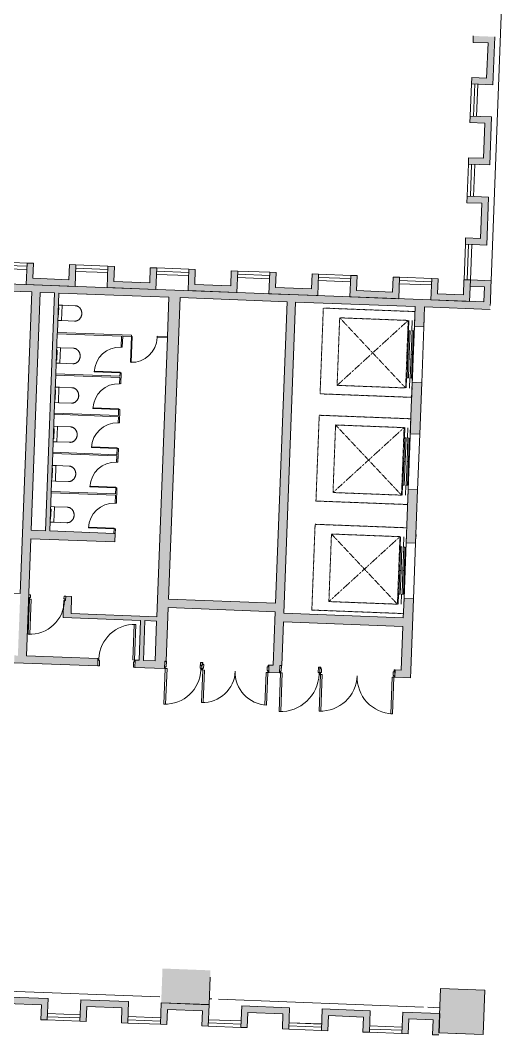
# Model space of a CAD drawing. Header units: millimetres. Extents: x 16798 to 83705, y -4660 to 56847.
# Drawn here: x 43641 to 54946, y 17969 to 41609 of the extents above; entities that cross this region are included whole.
import ezdxf

# ---------------------------------------------------------------- set-up
doc = ezdxf.new("R2010")
doc.units = ezdxf.units.MM
doc.header["$MEASUREMENT"] = 0
doc.linetypes.add('Aligning Line', pattern=[11.999999, 6, -6])
for name, color, linetype, lineweight in [('A-DOOR', 33, 'Continuous', 13), ('A-DOOR-FRAM', 33, 'Continuous', 30), ('A-FLOR', 202, 'Continuous', 13), ('A-GLAZ-CURT', 52, 'Continuous', 13), ('A-WALL', 113, 'Continuous', 13), ('A-WALL-PATT', 111, 'Continuous', 13), ('I-WALL', 2, 'Continuous', 13), ('P-SANR-FIXT', 6, 'Continuous', 13), ('Q-SPCQ', 91, 'Continuous', 13), ('S-COLS', 52, 'Continuous', 13)]:
    doc.layers.add(name, color=color, linetype=linetype, lineweight=lineweight)

# ---------------------------------------------------------------- blocks, each defined once
blk = doc.blocks.new('Hilton_Window_Facade Panel - Hilton_Window_Facade Panel-1975146-GA PLAN - LEVEL 11')
at = {"layer": 'A-GLAZ-CURT', "color": 0, "lineweight": -2}
for p, q in [((-375, 150), (375, 150)), ((-375, 75), (375, 75)), ((-375, 0), (375, 0))]:
    blk.add_line(p, q, dxfattribs=at)
blk = doc.blocks.new('Hilton_Facade Panel - Hilton_Facade Panel-1975148-GA PLAN - LEVEL 11')
at = {"layer": 'A-GLAZ-CURT', "lineweight": -2}
blk.add_hatch(color=0, dxfattribs=at).paths.add_polyline_path([(-396, -350), (-570, -350), (-570, 150), (-420, 150), (-420, -200), (420, -200), (420, 150), (570, 150), (570, -350)])
at = {"layer": 'A-GLAZ-CURT', "color": 0, "lineweight": -2}
for p, q in [((-420, 150), (-570, 150)), ((-570, 150), (-570, -350)), ((-420, -200), (-420, 150)), ((570, 150), (420, 150)), ((420, 150), (420, -200)), ((570, -350), (570, 150)), ((420, -200), (-420, -200)), ((-570, -350), (570, -350))]:
    blk.add_line(p, q, dxfattribs=at)
blk = doc.blocks.new('Hilton_Window_Facade Panel - Hilton_Window_Facade Panel-1975160-GA PLAN - LEVEL 11')
at = {"layer": 'A-GLAZ-CURT', "color": 0, "lineweight": -2}
for p, q in [((-413, 150), (413, 150)), ((-413, 75), (413, 75)), ((-413, 0), (413, 0))]:
    blk.add_line(p, q, dxfattribs=at)
blk = doc.blocks.new('Hilton_Facade Panel - Hilton_Facade Panel-1975161-GA PLAN - LEVEL 11')
at = {"layer": 'A-GLAZ-CURT', "lineweight": -2}
blk.add_hatch(color=0, dxfattribs=at).paths.add_polyline_path([(-560, -350), (-560, -323), (-560, 150), (-410, 150), (-410, -200), (410, -200), (410, 150), (560, 150), (560, -350)])
at = {"layer": 'A-GLAZ-CURT', "color": 0, "lineweight": -2}
for p, q in [((-410, 150), (-560, 150)), ((-560, 150), (-560, -350)), ((-410, -200), (-410, 150)), ((560, 150), (410, 150)), ((410, 150), (410, -200)), ((410, -200), (-410, -200)), ((-560, -350), (560, -350))]:
    blk.add_line(p, q, dxfattribs=at)
blk = doc.blocks.new('Hilton_Window_Facade Panel - Hilton_Window_Facade Panel-1975164-GA PLAN - LEVEL 11')
at = {"layer": 'A-GLAZ-CURT', "color": 0, "lineweight": -2}
for p, q in [((-376, 150), (376, 150)), ((-376, 75), (376, 75)), ((-376, 0), (376, 0))]:
    blk.add_line(p, q, dxfattribs=at)
blk = doc.blocks.new('Hilton_Facade Panel - Hilton_Facade Panel-V4-GA PLAN - LEVEL 11')
at = {"layer": 'A-GLAZ-CURT', "lineweight": -2}
blk.add_hatch(color=0, dxfattribs=at).paths.add_polyline_path([(-560, -350), (-560, 75), (-560, 150), (-410, 150), (-410, -200), (410, -200), (410, 150), (560, 150), (560, -350)])
at = {"layer": 'A-GLAZ-CURT', "color": 0, "lineweight": -2}
for p, q in [((-410, 150), (-560, 150)), ((-560, 150), (-560, -350)), ((-410, -200), (-410, 150)), ((560, 150), (410, 150)), ((410, 150), (410, -200)), ((560, -350), (560, 150)), ((410, -200), (-410, -200)), ((-560, -350), (560, -350))]:
    blk.add_line(p, q, dxfattribs=at)
blk = doc.blocks.new('Hilton_Facade Panel - Hilton_Facade Panel-1975178-GA PLAN - LEVEL 11')
at = {"layer": 'A-GLAZ-CURT', "lineweight": -2}
blk.add_hatch(color=0, dxfattribs=at).paths.add_polyline_path([(-560, -150), (-560, 200), (-560, 350), (560, 350), (560, -150), (410, -150), (410, 200), (-410, 200), (-410, -150)])
at = {"layer": 'A-GLAZ-CURT', "color": 0, "lineweight": -2}
for p, q in [((560, 350), (-560, 350)), ((-560, 350), (-560, -150)), ((560, -150), (560, 350)), ((-410, -150), (-410, 200)), ((-410, 200), (410, 200)), ((410, 200), (410, -150)), ((-560, -150), (-410, -150)), ((410, -150), (560, -150))]:
    blk.add_line(p, q, dxfattribs=at)
blk = doc.blocks.new('Hilton_Window_Facade Panel - Hilton_Window_Facade Panel-1975175-GA PLAN - LEVEL 11')
at = {"layer": 'A-GLAZ-CURT', "color": 0, "lineweight": -2}
for p, q in [((-380, 0), (380, 0)), ((-380, -75), (380, -75)), ((-380, -150), (380, -150))]:
    blk.add_line(p, q, dxfattribs=at)
blk = doc.blocks.new('Hilton_Facade Panel - Hilton_Facade Panel-1975180-GA PLAN - LEVEL 11')
at = {"layer": 'A-GLAZ-CURT', "lineweight": -2}
blk.add_hatch(color=0, dxfattribs=at).paths.add_polyline_path([(426, -150), (421, -150), (283, -150), (283, 200), (-283, 200), (-283, -150), (-433, -150), (-433, 350), (426, 350), (426, -105), (433, -105), (433, -150)])
at = {"layer": 'A-GLAZ-CURT', "color": 0, "lineweight": -2}
for p, q in [((433, 350), (-433, 350)), ((-433, 350), (-433, -150)), ((433, -110), (433, 350)), ((-283, -150), (-283, 200)), ((-283, 200), (283, 200)), ((283, 200), (283, -150)), ((-433, -150), (-283, -150)), ((283, -150), (433, -150))]:
    blk.add_line(p, q, dxfattribs=at)
blk = doc.blocks.new('Swing_Single_DOR - 2040 x 830mm_WOOD PANEL-1972239-GA PLAN - LEVEL 11')
at = {"layer": 'A-DOOR', "color": 0, "lineweight": -2}
for p, q in [((-375, -85), (-415, -85)), ((-415, -85), (-415, -915)), ((-375, -915), (-375, -85)), ((-415, -915), (-375, -915))]:
    blk.add_line(p, q, dxfattribs=at)
blk.add_arc((-415, -85), 830, 270, 0, dxfattribs=at)
at = {"layer": 'A-DOOR-FRAM', "color": 0, "lineweight": -2}
for p, q in [((-436, 85), (-397, 85)), ((-397, 85), (-397, -43)), ((397, 85), (436, 85)), ((397, -43), (397, 85)), ((-417, -85), (-436, -85)), ((-417, -43), (-417, -85)), ((-397, -43), (-417, -43)), ((417, -43), (397, -43)), ((417, -85), (417, -43)), ((436, -85), (417, -85))]:
    blk.add_line(p, q, dxfattribs=at)
blk = doc.blocks.new('Swing_Single_DOR - 2040 x 900mm_WOOD PANEL-1972472-GA PLAN - LEVEL 11')
at = {"layer": 'A-DOOR', "color": 0, "lineweight": -2}
for p, q in [((-410, -85), (-450, -85)), ((-450, -85), (-450, -985)), ((-410, -985), (-410, -85)), ((-450, -985), (-410, -985))]:
    blk.add_line(p, q, dxfattribs=at)
blk.add_arc((-450, -85), 900, 270, 0, dxfattribs=at)
at = {"layer": 'A-DOOR-FRAM', "color": 0, "lineweight": -2}
for p, q in [((-432, 85), (-432, -43)), ((432, 85), (465, 85)), ((432, -43), (432, 85)), ((-452, -85), (-471, -85)), ((-452, -43), (-452, -85)), ((-432, -43), (-452, -43)), ((452, -43), (432, -43)), ((452, -85), (452, -43)), ((465, -85), (452, -85))]:
    blk.add_line(p, q, dxfattribs=at)
blk = doc.blocks.new('Hilton_Facade Panel - Hilton_Facade Panel-1975185-GA PLAN - LEVEL 11')
at = {"layer": 'A-GLAZ-CURT', "lineweight": -2}
blk.add_hatch(color=0, dxfattribs=at).paths.add_polyline_path([(376, -350), (-451, -350), (-451, 150), (-301, 150), (-301, -200), (301, -200), (301, 150), (451, 150), (451, -350)])
at = {"layer": 'A-GLAZ-CURT', "color": 0, "lineweight": -2}
for p, q in [((-301, 150), (-451, 150)), ((-451, 150), (-451, -350)), ((-301, -200), (-301, 150)), ((451, 150), (301, 150)), ((301, 150), (301, -200)), ((451, -350), (451, 150)), ((301, -200), (-301, -200)), ((-451, -350), (451, -350))]:
    blk.add_line(p, q, dxfattribs=at)
blk = doc.blocks.new('Swing_WC Partition_DOR - 600 Wide-1806488-GA PLAN - LEVEL 11')
at = {"layer": 'A-DOOR', "color": 0, "lineweight": -2}
for p, q in [((-300, 15), (-300, 615)), ((-300, 615), (-284, 615)), ((-284, 15), (-284, 615)), ((-300, 15), (-284, 15))]:
    blk.add_line(p, q, dxfattribs=at)
blk.add_arc((-300, 15), 600, 0, 90, dxfattribs=at)
blk = doc.blocks.new('Swing_Double_DOR - 2040 x 855mm_WOOD PANEL-1972520-GA PLAN - LEVEL 11')
at = {"layer": 'A-DOOR', "color": 0, "lineweight": -2}
for p, q in [((-1087.5, 85), (-1068.5, 85)), ((-1087.5, -85), (-1087.5, 85)), ((-1068.5, 85), (-1068.5, 43)), ((-1068.5, 43), (-1048.5, 43)), ((-1048.5, 43), (-1048.5, -43)), ((625.5, 43), (645.5, 43)), ((625.5, -43), (625.5, 43)), ((645.5, 85), (664.5, 85)), ((645.5, 43), (645.5, 85)), ((664.5, 85), (664.5, -85)), ((-1068.5, -85), (-1087.5, -85)), ((-1068.5, -43), (-1068.5, -85)), ((-1048.5, -43), (-1068.5, -43)), ((-1066.5, -85), (-1066.5, -940)), ((-1066.5, -85), (-1026.5, -85)), ((-1026.5, -85), (-1026.5, -940)), ((603.5, -85), (603.5, -940)), ((643.5, -85), (603.5, -85)), ((645.5, -43), (625.5, -43)), ((643.5, -85), (643.5, -940)), ((645.5, -85), (645.5, -43)), ((664.5, -85), (645.5, -85)), ((-1066.5, -940), (-1026.5, -940)), ((643.5, -940), (603.5, -940))]:
    blk.add_line(p, q, dxfattribs=at)
for centre, start, end in [((-1066.5, -85), 270, 360), ((643.5, -85), 180, 270)]:
    blk.add_arc(centre, 855, start, end, dxfattribs=at)
blk = doc.blocks.new('Swing_Single_DOR - 2040 x 830mm_WOOD PANEL-V7-GA PLAN - LEVEL 11')
at = {"layer": 'A-DOOR', "lineweight": -2}
h = blk.add_hatch(dxfattribs=at)
h.set_pattern_fill('FP_2', color=0, style=0, pattern_type=2)
h.set_pattern_definition([(108.435, (34730.38, -25917.84), (-381.00075, 761.99916), [144.579, -1060.248]), (139.399, (34684.66, -25780.68), (-2286.00951, 1904.98833), [70.253, -3442.394]), (136.848, (35012.322, -25734.962), (-5715.036136, 5333.9611315), [167.12, -8188.863]), (109.983, (34890.402, -25620.662), (-1142.99442, 3048.002439), [89.19, -4370.301]), (90, (34859.92, -25917.84), (-381, 381), [76.2, -304.8]), (118.443, (34859.922, -25841.642), (2667.0058317, -4952.996557), [207.986, -10191.291]), (84.289, (34760.862, -25658.762), (-381.024388, -3428.996846), [76.58, -3752.423]), (129.806, (34768.48, -25582.56), (1524.01458, -1904.988895), [59.514, -2916.191])])
h.paths.add_polyline_path([(423.5625, -85), (436, -85), (436, 85), (397, 85), (397, -43), (417, -43), (417, -85)])
h.paths.add_polyline_path([(-417, -85), (-417, -43), (-397, -43), (-397, 85), (-436, 85), (-436, -85), (-423.5625, -85)])
at = {"layer": 'A-DOOR', "color": 0, "lineweight": -2}
for p, q in [((-375, -85), (-415, -85)), ((-415, -85), (-415, -915)), ((-375, -915), (-375, -85)), ((-415, -915), (-375, -915))]:
    blk.add_line(p, q, dxfattribs=at)
blk.add_arc((-415, -85), 830, 270, 0, dxfattribs=at)
at = {"layer": 'A-DOOR-FRAM', "color": 0, "lineweight": -2}
for p, q in [((-401, 85), (-397, 85)), ((-397, 85), (-397, -43)), ((397, 85), (436, 85)), ((397, -43), (397, 85)), ((-417, -85), (-436, -85)), ((-417, -43), (-417, -85)), ((-397, -43), (-417, -43)), ((417, -43), (397, -43)), ((417, -85), (417, -43)), ((436, -85), (417, -85))]:
    blk.add_line(p, q, dxfattribs=at)
blk = doc.blocks.new('Swing_Double_DOR - 2040 x 760mm_WOOD PANEL-1972421-GA PLAN - LEVEL 11')
at = {"layer": 'A-DOOR', "lineweight": -2}
h = blk.add_hatch(dxfattribs=at)
h.set_pattern_fill('FP_3', color=0, style=0, pattern_type=2)
h.set_pattern_definition([(108.435, (33300.95, -25917.84), (-381.00075, 761.99916), [144.579, -1060.248]), (139.399, (33255.23, -25780.68), (-2286.00951, 1904.98833), [70.253, -3442.394]), (136.848, (33582.892, -25734.962), (-5715.036136, 5333.9611315), [167.12, -8188.863]), (109.983, (33460.972, -25620.662), (-1142.99442, 3048.002439), [89.19, -4370.301]), (90, (33430.5, -25917.84), (-381, 381), [76.2, -304.8]), (118.443, (33430.492, -25841.642), (2667.0058317, -4952.996557), [207.986, -10191.291]), (84.289, (33331.432, -25658.762), (-381.024388, -3428.996846), [76.58, -3752.423]), (129.806, (33339.05, -25582.56), (1524.01458, -1904.988895), [59.514, -2916.191])])
h.paths.add_polyline_path([(-992.5, -85), (-973.5, -85), (-973.5, -43), (-953.5, -43), (-953.5, 43), (-973.5, 43), (-973.5, 85), (-992.5, 85)])
h.paths.add_polyline_path([(569.5, -85), (569.5, 85), (550.5, 85), (550.5, 43), (530.5, 43), (530.5, -43), (550.5, -43), (550.5, -85)])
at = {"layer": 'A-DOOR', "color": 0, "lineweight": -2}
for p, q in [((-992.5, 85), (-973.5, 85)), ((-992.5, -85), (-992.5, 85)), ((-973.5, 85), (-973.5, 43)), ((-973.5, 43), (-953.5, 43)), ((-953.5, 43), (-953.5, -43)), ((530.5, 43), (550.5, 43)), ((530.5, -43), (530.5, 43)), ((550.5, 85), (569.5, 85)), ((550.5, 43), (550.5, 85)), ((569.5, 85), (569.5, -85)), ((-973.5, -85), (-992.5, -85)), ((-973.5, -43), (-973.5, -85)), ((-953.5, -43), (-973.5, -43)), ((-971.5, -85), (-971.5, -845)), ((-971.5, -85), (-931.5, -85)), ((-931.5, -85), (-931.5, -845)), ((508.5, -85), (508.5, -845)), ((548.5, -85), (508.5, -85)), ((550.5, -43), (530.5, -43)), ((548.5, -85), (548.5, -845)), ((550.5, -85), (550.5, -43)), ((569.5, -85), (550.5, -85)), ((-971.5, -845), (-931.5, -845)), ((548.5, -845), (508.5, -845))]:
    blk.add_line(p, q, dxfattribs=at)
for centre, start, end in [((-971.5, -85), 270, 360), ((548.5, -85), 180, 270)]:
    blk.add_arc(centre, 760, start, end, dxfattribs=at)
blk = doc.blocks.new('Swing_Single_DOR - 2040 x 820mm_WOOD PANEL-1896825-GA PLAN - LEVEL 11')
at = {"layer": 'A-DOOR', "color": 0, "lineweight": -2}
for p, q in [((-370, -50), (-410, -50)), ((-410, -50), (-410, -870)), ((-370, -870), (-370, -50)), ((-410, -870), (-370, -870))]:
    blk.add_line(p, q, dxfattribs=at)
blk.add_arc((-410, -50), 820, 270, 0, dxfattribs=at)
at = {"layer": 'A-DOOR-FRAM', "color": 0, "lineweight": -2}
for p, q in [((-431, 50), (-392, 50)), ((-392, 50), (-392, -8)), ((392, 50), (431, 50)), ((392, -8), (392, 50)), ((-412, -50), (-431, -50)), ((-412, -8), (-412, -50)), ((-392, -8), (-412, -8)), ((412, -8), (392, -8)), ((412, -50), (412, -8))]:
    blk.add_line(p, q, dxfattribs=at)
blk = doc.blocks.new('WC_Studio Bagno_Q Wall Faced_PLU - Q Wall Faced Pan-1957177-GA PLAN - LEVEL 11')
at = {"layer": 'P-SANR-FIXT', "color": 0, "lineweight": -2}
for p, q in [((-180, 140), (-180, 43)), ((-180, 43), (-180, -251)), ((170, 53), (-170, 53)), ((-111, 130), (-111, 140)), ((119, 130), (-111, 130)), ((119, 140), (119, 130)), ((180, 43), (180, 140)), ((180, -251), (180, 43))]:
    blk.add_line(p, q, dxfattribs=at)
at = {"layer": 'P-SANR-FIXT', "color": 0, "lineweight": -2, "flags": 128}
for points in [[(-170, 53), (-171, 53), (-171, 53), (-172, 53), (-172, 53), (-172, 53), (-173, 53), (-173, 53), (-174, 53), (-174, 53), (-174, 53), (-175, 53), (-175, 52), (-175, 52), (-176, 52), (-176, 52), (-176, 51), (-177, 51), (-177, 51), (-177, 51), (-178, 50), (-178, 50), (-178, 50), (-178, 50), (-179, 49), (-179, 49), (-179, 49), (-179, 48), (-179, 48), (-180, 47), (-180, 47), (-180, 47), (-180, 46), (-180, 46), (-180, 46), (-180, 45), (-180, 45), (-180, 44), (-180, 44), (-180, 44), (-180, 43)], [(180, 43), (180, 44), (180, 44), (180, 45), (180, 45), (180, 45), (180, 46), (180, 46), (180, 47), (180, 47), (180, 47), (179, 48), (179, 48), (179, 48), (179, 49), (179, 49), (178, 49), (178, 50), (178, 50), (178, 50), (177, 51), (177, 51), (177, 51), (176, 51), (176, 52), (176, 52), (175, 52), (175, 52), (175, 52), (174, 53), (174, 53), (174, 53), (173, 53), (173, 53), (173, 53), (172, 53), (172, 53), (171, 53), (171, 53), (171, 53), (170, 53)], [(-180, -251), (-180, -257), (-180, -263), (-179, -268), (-178, -274), (-177, -280), (-176, -286), (-175, -292), (-173, -298), (-171, -303), (-169, -309), (-166, -314), (-163, -320), (-161, -325), (-158, -330), (-154, -335), (-151, -340), (-147, -345), (-143, -349), (-143, -350)], [(-143, -350), (-138, -355), (-132, -361), (-127, -366), (-121, -371), (-115, -376), (-109, -380), (-103, -384), (-96, -388), (-89, -392), (-83, -395), (-76, -399), (-69, -401), (-62, -404), (-54, -406), (-47, -408), (-40, -410), (-32, -412), (-24, -413), (-17, -414), (-9, -414), (-2, -414), (6, -414), (14, -414), (21, -413), (29, -412), (36, -411), (44, -409), (51, -407), (58, -405), (66, -403), (73, -400), (80, -397), (86, -394), (93, -390), (100, -386), (106, -382), (112, -378), (118, -373), (124, -368), (130, -363), (136, -358), (141, -352), (143, -350)], [(143, -350), (147, -345), (150, -341), (154, -336), (157, -331), (160, -326), (163, -320), (166, -315), (168, -309), (171, -304), (173, -298), (174, -293), (176, -287), (177, -281), (178, -275), (179, -269), (180, -263), (180, -257), (180, -251), (180, -251)]]:
    blk.add_lwpolyline(points, dxfattribs=at)
at = {"layer": 'P-SANR-FIXT', "color": 0, "lineweight": -2}
for centre, radius, start, end in [((-30, -251), 150, 180, 180.7195), ((-30, -251), 150, 192.6237, 195.0111), ((-30, -251), 150, 206.1729, 208.7317), ((-30, -251), 150, 220.6332, 221.3527), ((0, -224), 191, 221.3527, 223.3952), ((0, -224), 191, 234.0709, 235.2368), ((0, -224), 191, 249.1209, 251.6488), ((0, -224), 191, 263.005, 265.5711), ((0, -224), 191, 274.3652, 276.8891), ((0, -224), 191, 288.2675, 290.7732), ((0, -224), 191, 304.6573, 305.8232), ((0, -224), 191, 316.4989, 318.5414), ((30, -251), 150, 318.5414, 319.2532), ((30, -251), 150, 331.2026, 333.583), ((30, -251), 150, 344.7948, 347.3365), ((30, -251), 150, 359.2882, 360)]:
    blk.add_arc(centre, radius, start, end, dxfattribs=at)
blk = doc.blocks.new('WC_Studio Bagno_Q Wall Faced_PLU - Q Wall Faced Pan-V30-GA PLAN - LEVEL 11')
at = {"layer": 'P-SANR-FIXT', "color": 0, "lineweight": -2}
for p, q in [((-180, 140), (-180, 43)), ((-180, 43), (-180, -251)), ((170, 53), (-170, 53)), ((-111, 130), (-111, 140)), ((119, 130), (-111, 130)), ((119, 140), (119, 130)), ((180, 43), (180, 140)), ((180, -251), (180, 43))]:
    blk.add_line(p, q, dxfattribs=at)
at = {"layer": 'P-SANR-FIXT', "color": 0, "lineweight": -2, "flags": 128}
for points in [[(-170, 53), (-171, 53), (-171, 53), (-172, 53), (-172, 53), (-172, 53), (-173, 53), (-173, 53), (-174, 53), (-174, 53), (-174, 53), (-175, 53), (-175, 52), (-175, 52), (-176, 52), (-176, 52), (-176, 51), (-177, 51), (-177, 51), (-177, 51), (-178, 50), (-178, 50), (-178, 50), (-178, 50), (-179, 49), (-179, 49), (-179, 49), (-179, 48), (-179, 48), (-180, 47), (-180, 47), (-180, 47), (-180, 46), (-180, 46), (-180, 46), (-180, 45), (-180, 45), (-180, 44), (-180, 44), (-180, 44), (-180, 43)], [(180, 43), (180, 44), (180, 44), (180, 45), (180, 45), (180, 45), (180, 46), (180, 46), (180, 47), (180, 47), (180, 47), (179, 48), (179, 48), (179, 48), (179, 49), (179, 49), (178, 49), (178, 50), (178, 50), (178, 50), (177, 51), (177, 51), (177, 51), (176, 51), (176, 52), (176, 52), (175, 52), (175, 52), (175, 52), (174, 53), (174, 53), (174, 53), (173, 53), (173, 53), (173, 53), (172, 53), (172, 53), (171, 53), (171, 53), (171, 53), (170, 53)], [(-180, -251), (-180, -257), (-180, -263), (-179, -268), (-178, -274), (-177, -280), (-176, -286), (-175, -292), (-173, -298), (-171, -303), (-169, -309), (-166, -314), (-163, -320), (-161, -325), (-158, -330), (-154, -335), (-151, -340), (-147, -345), (-143, -349), (-143, -350)], [(-143, -350), (-138, -355), (-132, -361), (-127, -366), (-121, -371), (-115, -376), (-109, -380), (-103, -384), (-96, -388), (-89, -392), (-83, -395), (-76, -399), (-69, -401), (-62, -404), (-54, -406), (-47, -408), (-40, -410), (-32, -412), (-24, -413), (-17, -414), (-9, -414), (-2, -414), (6, -414), (14, -414), (21, -413), (29, -412), (36, -411), (44, -409), (51, -407), (58, -405), (66, -403), (73, -400), (80, -397), (86, -394), (93, -390), (100, -386), (106, -382), (112, -378), (118, -373), (124, -368), (130, -363), (136, -358), (141, -352), (143, -350)], [(143, -350), (147, -345), (150, -341), (154, -336), (157, -331), (160, -326), (163, -320), (166, -315), (168, -309), (171, -304), (173, -298), (174, -293), (176, -287), (177, -281), (178, -275), (179, -269), (180, -263), (180, -257), (180, -251), (180, -251)]]:
    blk.add_lwpolyline(points, dxfattribs=at)
at = {"layer": 'P-SANR-FIXT', "color": 0, "lineweight": -2}
for centre, radius, start, end in [((-30, -251), 150, 180, 180.7195), ((-30, -251), 150, 192.6237, 195.0111), ((-30, -251), 150, 206.1729, 208.7317), ((-30, -251), 150, 220.6332, 221.3527), ((0, -224), 191, 221.3527, 223.3952), ((0, -224), 191, 234.0709, 235.2368), ((0, -224), 191, 249.1209, 251.4266), ((0, -224), 191, 263.005, 265.5711), ((0, -224), 191, 274.3652, 276.8891), ((0, -224), 191, 288.2675, 290.7732), ((0, -224), 191, 304.6573, 305.8232), ((0, -224), 191, 316.4989, 318.5414), ((30, -251), 150, 318.5414, 319.2532), ((30, -251), 150, 331.2026, 333.583), ((30, -251), 150, 344.7948, 347.3365), ((30, -251), 150, 359.2882, 360)]:
    blk.add_arc(centre, radius, start, end, dxfattribs=at)
blk = doc.blocks.new('ToiletRoll-Holder_Caroma_Metro-Spare_FaceBase_SEQ - Type1-1958643-GA PLAN - LEVEL 11')
at = {"layer": 'Q-SPCQ', "color": 0, "lineweight": -2}
for start, end in [(255.7678, 270), (270, 284.2322)]:
    blk.add_arc((-37210, 34511), 30, start, end, dxfattribs=at)
blk = doc.blocks.new('Lift_Schindler 5500_SEQ - Schindler 5300 - 13 Passenger-V32-GA PLAN - LEVEL 11')
at = {"layer": 'Q-SPCQ', "color": 0, "lineweight": -2}
for p, q in [((-646, 113), (-546, 113)), ((-646, 110), (-646, 113)), ((-611, 114), (-581, 114)), ((-611, 114), (-611, 114)), ((-611, 114), (-611, 114)), ((-611, 114), (-611, 114)), ((-581, 114), (-582, 114)), ((-582, 114), (-581, 114)), ((-581, 114), (-582, 114)), ((-546, 113), (-546, 110)), ((-446, -110), (-446, 110)), ((-446, 110), (854, 110)), ((854, -110), (854, 110)), ((-346, -170), (-584, -170)), ((854, -110), (-446, -110)), ((-346, -130), (-346, -160)), ((204, -130), (-346, -130)), ((-346, -160), (204, -160)), ((-346, -205), (-346, -235)), ((204, -205), (-346, -205)), ((-346, -235), (204, -235)), ((204, -160), (204, -130)), ((754, -130), (204, -130)), ((204, -130), (204, -160)), ((204, -160), (754, -160)), ((204, -235), (204, -205)), ((754, -205), (204, -205)), ((204, -205), (204, -235)), ((204, -235), (754, -235)), ((754, -160), (754, -130)), ((754, -170), (991, -170)), ((754, -235), (754, -205)), ((-346, -245), (-584, -245)), ((754, -245), (991, -245))]:
    blk.add_line(p, q, dxfattribs=at)
at = {"layer": 'Q-SPCQ', "color": 0, "linetype": 'Aligning Line', "lineweight": -2}
for p, q in [((-796, -2250), (-796, -110)), ((-796, -110), (1204, -110)), ((1204, -110), (1204, -2250)), ((-584, -1860), (991, -260)), ((-584, -260), (991, -1860)), ((-584, -1860), (-584, -260)), ((-584, -260), (991, -260)), ((991, -260), (991, -1860)), ((991, -1860), (-584, -1860)), ((1204, -2250), (-796, -2250))]:
    blk.add_line(p, q, dxfattribs=at)
blk = doc.blocks.new('Lift_Schindler 5500_SEQ - Schindler 5300 - 13 Passenger-1964776-GA PLAN - LEVEL 11')
at = {"layer": 'Q-SPCQ', "color": 0, "lineweight": -2}
for p, q in [((-646, 113), (-546, 113)), ((-646, 110), (-646, 113)), ((-611, 114), (-581, 114)), ((-611, 114), (-611, 114)), ((-611, 114), (-611, 114)), ((-611, 114), (-611, 114)), ((-581, 114), (-582, 114)), ((-582, 114), (-581, 114)), ((-581, 114), (-582, 114)), ((-546, 113), (-546, 110)), ((-446, -110), (-446, 110)), ((-446, 110), (854, 110)), ((854, -110), (854, 110)), ((-346, -170), (-584, -170)), ((854, -110), (-446, -110)), ((-346, -130), (-346, -160)), ((204, -130), (-346, -130)), ((-346, -160), (204, -160)), ((-346, -205), (-346, -235)), ((204, -205), (-346, -205)), ((-346, -235), (204, -235)), ((204, -160), (204, -130)), ((754, -130), (204, -130)), ((204, -130), (204, -160)), ((204, -160), (754, -160)), ((204, -235), (204, -205)), ((754, -205), (204, -205)), ((204, -205), (204, -235)), ((204, -235), (754, -235)), ((754, -160), (754, -130)), ((754, -170), (991, -170)), ((754, -235), (754, -205)), ((-346, -245), (-584, -245)), ((754, -245), (991, -245))]:
    blk.add_line(p, q, dxfattribs=at)
at = {"layer": 'Q-SPCQ', "color": 0, "linetype": 'Aligning Line', "lineweight": -2}
for p, q in [((-796, -2250), (-796, -110)), ((-796, -110), (1204, -110)), ((1204, -110), (1204, -2250)), ((-584, -1860), (991, -260)), ((-584, -260), (991, -1860)), ((-584, -1860), (-584, -260)), ((-584, -260), (991, -260)), ((991, -260), (991, -1860)), ((991, -1860), (-584, -1860)), ((1204, -2250), (-796, -2250))]:
    blk.add_line(p, q, dxfattribs=at)
blk = doc.blocks.new('Swing_WC Partition_DOR - 600 Wide-1806633-GA PLAN - LEVEL 11')
at = {"layer": 'A-DOOR', "color": 0, "lineweight": -2}
for p, q in [((-300, -15), (-300, -615)), ((-300, -15), (-284, -15)), ((-284, -15), (-284, -615)), ((-300, -615), (-284, -615))]:
    blk.add_line(p, q, dxfattribs=at)
blk.add_arc((-300, -15), 600, 270, 360, dxfattribs=at)

msp = doc.modelspace()

# ---------------------------------------------------------------- hatches: boundary and pattern name
at = {"layer": 'A-WALL-PATT', "lineweight": 0}
for points in [[(54604, 34869), (54594, 34870), (54469, 34874), (33537, 35673), (33544, 35841), (54611, 35039)], [(54624, 35389), (54139, 35407), (54145, 35557), (54630, 35539)], [(43785, 26796), (43586, 26804), (43586, 26824), (43909, 35277), (44108, 35269)], [(44330, 29709), (44230, 29713), (44235, 29853), (44441, 35257), (44541, 35253)], [(54611, 35039), (54476, 35044), (54464, 35045), (54461, 35045), (54474, 35395), (54624, 35389)], [(47046, 26672), (47011, 26673), (46786, 26682), (47109, 35155), (47369, 35145)], [(49744, 26569), (49699, 26571), (49544, 26577), (49867, 35050), (50067, 35042)], [(45848, 29451), (44909, 29487), (44166, 29515), (43889, 29525), (43897, 29725), (45856, 29651)], [(44825, 27784), (44686, 27789), (44645, 27791), (44656, 28088), (44697, 28087), (44701, 28187), (44840, 28181)], [(49592, 27827), (47102, 27922), (47094, 27922), (47101, 28122), (49599, 28027)], [(46821, 27608), (44821, 27684), (44641, 27691), (44645, 27791), (46825, 27707)], [(52571, 27484), (51524, 27524), (51010, 27543), (49783, 27590), (49790, 27790), (52579, 27684)], [(46514, 26692), (46414, 26696), (46423, 26924), (46450, 27622), (46549, 27618)]]:
    msp.add_hatch(color=2, dxfattribs=at).paths.add_polyline_path(points)
h = msp.add_hatch(color=2, dxfattribs=at)
h.paths.add_polyline_path([(53058, 34463), (52912, 34468), (52838, 34471), (52856, 34936), (53075, 34928)])
h.paths.add_polyline_path([(52962, 31965), (52817, 31970), (52743, 31973), (52788, 33172), (53008, 33164)])
h.paths.add_polyline_path([(52866, 29424), (52646, 29432), (52659, 29791), (52693, 30674), (52913, 30666)])
h.paths.add_polyline_path([(52752, 26455), (52532, 26463), (52596, 28133), (52816, 28125)])
h = msp.add_hatch(color=2, dxfattribs=at)
h.paths.add_polyline_path([(37711, 26858), (37486, 26866), (37472, 26867), (37478, 27037), (37718, 27028)])
h.paths.add_polyline_path([(39593, 26786), (39552, 26788), (39558, 26958), (39599, 26956)])
h.paths.add_polyline_path([(40889, 26737), (40634, 26747), (40640, 26916), (40895, 26907)])
h.paths.add_polyline_path([(42538, 26674), (42489, 26676), (42496, 26846), (42544, 26844)])
h.paths.add_polyline_path([(45447, 26563), (43499, 26637), (43506, 26807), (45453, 26733)])
h.paths.add_polyline_path([(47004, 26504), (46780, 26512), (46318, 26530), (46325, 26700), (47011, 26673)])
h.paths.add_polyline_path([(49692, 26401), (49537, 26407), (49438, 26411), (49444, 26581), (49699, 26571)])
h.paths.add_polyline_path([(47877, 26470), (47876, 26470), (47877, 26512)])
h.paths.add_polyline_path([(52746, 26285), (52526, 26293), (52378, 26299), (52385, 26469), (52752, 26455)])
at = {"layer": 'S-COLS', "lineweight": 0}
for points in [[(48048, 18669), (47474, 18690), (46929, 18711), (46960, 19511), (48079, 19468)], [(54446, 17970), (54401, 17971), (54144, 17981), (53406, 18009), (53446, 19047), (54485, 19007)]]:
    msp.add_hatch(color=2, dxfattribs=at).paths.add_polyline_path(points)

# ---------------------------------------------------------------- linework, layer by layer
at = {"layer": 'A-FLOR', "color": 2, "lineweight": 0}
msp.add_line((53814, 17994), (53814, 17988), dxfattribs=at)
at = {"layer": 'A-WALL', "color": 2, "lineweight": 0}
for p, q in [((44506, 34334), (44505, 34304)), ((44505, 34304), (44506, 34334)), ((47073, 34206), (47074, 34236)), ((47074, 34236), (47073, 34206)), ((44469, 33370), (44468, 33340)), ((44468, 33340), (44469, 33370)), ((44435, 32456), (44433, 32426)), ((44433, 32426), (44435, 32456)), ((44400, 31543), (44399, 31513)), ((44399, 31513), (44400, 31543)), ((44365, 30630), (44364, 30600)), ((44364, 30600), (44365, 30630)), ((45856, 29651), (45826, 29652)), ((45826, 29652), (45856, 29651))]:
    msp.add_line(p, q, dxfattribs=at)
at = {"layer": 'I-WALL', "color": 2, "lineweight": 0}
for p, q in [((54946, 43839), (54630, 35539)), ((54290, 39370), (54319, 40120)), ((54219, 37502), (54248, 38251)), ((54145, 35557), (54176, 36383)), ((54461, 35045), (33544, 35842)), ((54145, 35557), (54139, 35407)), ((54630, 35539), (54145, 35557)), ((54624, 35389), (54630, 35539)), ((41263, 35378), (43909, 35277)), ((43909, 35277), (43641, 28250)), ((43897, 29725), (44108, 35269)), ((44108, 35269), (44441, 35257)), ((44441, 35257), (44230, 29713)), ((44506, 34334), (44541, 35253)), ((44541, 35253), (47109, 35155)), ((54139, 35407), (54474, 35395)), ((54474, 35395), (54461, 35045)), ((54611, 35039), (54624, 35389)), ((47109, 35155), (47074, 34236)), ((47101, 28122), (47369, 35145)), ((47369, 35145), (49867, 35050)), ((49867, 35050), (49599, 28027)), ((49790, 27790), (50067, 35042)), ((50067, 35042), (52856, 34936)), ((54607, 34959), (54611, 35039)), ((52856, 34936), (52838, 34471)), ((53058, 34463), (53075, 34928)), ((53075, 34928), (54604, 34869)), ((44469, 33370), (44505, 34304)), ((44505, 34304), (46001, 34247)), ((46237, 34268), (44506, 34334)), ((46001, 34247), (45992, 33993)), ((46022, 33992), (46031, 34245)), ((46031, 34245), (46236, 34238)), ((46236, 34238), (46237, 34268)), ((47073, 34206), (46825, 27707)), ((46837, 34245), (46836, 34215)), ((46836, 34215), (47073, 34206)), ((47074, 34236), (46837, 34245)), ((45992, 33993), (46022, 33992)), ((44435, 32456), (44468, 33340)), ((44468, 33340), (45964, 33282)), ((45966, 33312), (44469, 33370)), ((45969, 33393), (45966, 33312)), ((45999, 33392), (45969, 33393)), ((45989, 33140), (45999, 33392)), ((45964, 33282), (45959, 33141)), ((45959, 33141), (45989, 33140)), ((52788, 33172), (52743, 31973)), ((52962, 31965), (53008, 33164)), ((44400, 31543), (44433, 32426)), ((44433, 32426), (45930, 32369)), ((45931, 32399), (44435, 32456)), ((45936, 32541), (45931, 32399)), ((45966, 32540), (45936, 32541)), ((45954, 32227), (45966, 32540)), ((45930, 32369), (45924, 32228)), ((45924, 32228), (45954, 32227)), ((44365, 30630), (44399, 31513)), ((44399, 31513), (45895, 31456)), ((45896, 31486), (44400, 31543)), ((45895, 31456), (45889, 31315)), ((45901, 31628), (45896, 31486)), ((45931, 31627), (45901, 31628)), ((45919, 31313), (45931, 31627)), ((45889, 31315), (45919, 31313)), ((44330, 29709), (44364, 30600)), ((44364, 30600), (45860, 30543)), ((45861, 30573), (44365, 30630)), ((45860, 30543), (45853, 30355)), ((45867, 30715), (45861, 30573)), ((45897, 30714), (45867, 30715)), ((45883, 30354), (45897, 30714)), ((52693, 30674), (52646, 29432)), ((52866, 29424), (52913, 30666)), ((45853, 30355), (45883, 30354)), ((44230, 29713), (43897, 29725)), ((45826, 29652), (44330, 29709)), ((45830, 29755), (45826, 29652)), ((45860, 29754), (45830, 29755)), ((45848, 29451), (45856, 29651)), ((45856, 29651), (45860, 29754)), ((43785, 26796), (43889, 29525)), ((43889, 29525), (45848, 29451)), ((43641, 28250), (40995, 28351)), ((44701, 28187), (44697, 28087)), ((44840, 28181), (44701, 28187)), ((44825, 27784), (44840, 28181)), ((52596, 28133), (52579, 27684)), ((44656, 28088), (44645, 27791)), ((44697, 28087), (44656, 28088)), ((47046, 26672), (47094, 27922)), ((47094, 27922), (49592, 27827)), ((49599, 28027), (47101, 28122)), ((52752, 26455), (52816, 28125)), ((44645, 27791), (44641, 27691)), ((44641, 27691), (46450, 27622)), ((46825, 27707), (44825, 27784)), ((49592, 27827), (49544, 26577)), ((52579, 27684), (49790, 27790)), ((46450, 27622), (46414, 26696)), ((46514, 26692), (46549, 27618)), ((46549, 27618), (46821, 27608)), ((46821, 27608), (46786, 26682)), ((49744, 26569), (49783, 27590)), ((49783, 27590), (52571, 27484)), ((52571, 27484), (52532, 26463)), ((45453, 26733), (43785, 26796)), ((45447, 26563), (45453, 26733)), ((43499, 26637), (45447, 26563)), ((46325, 26700), (46318, 26530)), ((46318, 26530), (47004, 26504)), ((46414, 26696), (46325, 26700)), ((46786, 26682), (46514, 26692)), ((47004, 26504), (47011, 26673)), ((47011, 26673), (47046, 26672)), ((47882, 26640), (47876, 26470)), ((47877, 26470), (47883, 26640)), ((47883, 26640), (47882, 26640)), ((49444, 26581), (49438, 26411)), ((49544, 26577), (49444, 26581)), ((49692, 26401), (49699, 26571)), ((49699, 26571), (49744, 26569)), ((47876, 26470), (47877, 26470)), ((49438, 26411), (49692, 26401)), ((52385, 26469), (52378, 26299)), ((52378, 26299), (52746, 26285)), ((52532, 26463), (52385, 26469)), ((52746, 26285), (52752, 26455)), ((40579, 19088), (46894, 18848)), ((48054, 18803), (48113, 18801)), ((48269, 18795), (53053, 18613)), ((45037, 18433), (44278, 18462)), ((53153, 18609), (53429, 18598)), ((46916, 18361), (46156, 18390)), ((48794, 18290), (48035, 18319)), ((50673, 18218), (49914, 18247)), ((52552, 18147), (51792, 18176))]:
    msp.add_line(p, q, dxfattribs=at)
at = {"layer": 'S-COLS', "color": 2, "lineweight": 0}
for p, q in [((48048, 18669), (48073, 19312)), ((53446, 19047), (53406, 18009)), ((54485, 19007), (53446, 19047)), ((54446, 17970), (54485, 19007)), ((46929, 18711), (48048, 18669)), ((53406, 18009), (54446, 17970))]:
    msp.add_line(p, q, dxfattribs=at)

# ---------------------------------------------------------------- block references
at = {"layer": 'A-DOOR', "color": 2, "lineweight": 0}
for name, p, rotation in [('Swing_WC Partition_DOR - 600 Wide-1806633-GA PLAN - LEVEL 11', (46536, 34241), 357.816525054261), ('Swing_WC Partition_DOR - 600 Wide-1806488-GA PLAN - LEVEL 11', (45995, 33693), 87.81652505426094), ('Swing_WC Partition_DOR - 600 Wide-1806488-GA PLAN - LEVEL 11', (45963, 32840), 87.81652505426094), ('Swing_WC Partition_DOR - 600 Wide-1806488-GA PLAN - LEVEL 11', (45928, 31927), 87.81652505426094), ('Swing_WC Partition_DOR - 600 Wide-1806488-GA PLAN - LEVEL 11', (45893, 31014), 87.81652505426094), ('Swing_WC Partition_DOR - 600 Wide-1806488-GA PLAN - LEVEL 11', (45856, 30054), 87.81652505426094), ('Swing_Single_DOR - 2040 x 820mm_WOOD PANEL-1896825-GA PLAN - LEVEL 11', (44268, 28153), 357.816525054261), ('Swing_Single_DOR - 2040 x 830mm_WOOD PANEL-1972239-GA PLAN - LEVEL 11', (45886, 26631), 177.8165250542611), ('Swing_Single_DOR - 2040 x 830mm_WOOD PANEL-V7-GA PLAN - LEVEL 11', (47443, 26572), 357.816525054261), ('Swing_Double_DOR - 2040 x 760mm_WOOD PANEL-1972421-GA PLAN - LEVEL 11', (48872, 26517), 357.816525054261), ('Swing_Single_DOR - 2040 x 900mm_WOOD PANEL-1972472-GA PLAN - LEVEL 11', (50166, 26468), 357.816525054261), ('Swing_Double_DOR - 2040 x 855mm_WOOD PANEL-1972520-GA PLAN - LEVEL 11', (51718, 26409), 357.816525054261)]:
    msp.add_blockref(name, p, dxfattribs=dict(at, rotation=rotation))
at = {"layer": 'A-GLAZ-CURT', "color": 2, "lineweight": 0}
for name, p, rotation in [('Hilton_Facade Panel - Hilton_Facade Panel-1975161-GA PLAN - LEVEL 11', (54340, 40679), 87.81652505426085), ('Hilton_Window_Facade Panel - Hilton_Window_Facade Panel-1975146-GA PLAN - LEVEL 11', (54305, 39745), 87.81652505426085), ('Hilton_Facade Panel - Hilton_Facade Panel-V4-GA PLAN - LEVEL 11', (54269, 38811), 87.81652505426085), ('Hilton_Window_Facade Panel - Hilton_Window_Facade Panel-1975146-GA PLAN - LEVEL 11', (54233, 37876), 87.81652505426085), ('Hilton_Facade Panel - Hilton_Facade Panel-V4-GA PLAN - LEVEL 11', (54198, 36942), 87.81652505426085), ('Hilton_Window_Facade Panel - Hilton_Window_Facade Panel-1975160-GA PLAN - LEVEL 11', (54161, 35970), 87.81652505426085), ('Hilton_Window_Facade Panel - Hilton_Window_Facade Panel-1975146-GA PLAN - LEVEL 11', (43417, 35816), 357.816525054261), ('Hilton_Facade Panel - Hilton_Facade Panel-1975148-GA PLAN - LEVEL 11', (44362, 35780), 357.816525054261), ('Hilton_Window_Facade Panel - Hilton_Window_Facade Panel-1975146-GA PLAN - LEVEL 11', (45306, 35744), 357.816525054261), ('Hilton_Facade Panel - Hilton_Facade Panel-1975148-GA PLAN - LEVEL 11', (46250, 35708), 357.816525054261), ('Hilton_Window_Facade Panel - Hilton_Window_Facade Panel-1975146-GA PLAN - LEVEL 11', (47195, 35672), 357.816525054261), ('Hilton_Facade Panel - Hilton_Facade Panel-1975148-GA PLAN - LEVEL 11', (48139, 35636), 357.816525054261), ('Hilton_Window_Facade Panel - Hilton_Window_Facade Panel-1975146-GA PLAN - LEVEL 11', (49083, 35600), 357.816525054261), ('Hilton_Facade Panel - Hilton_Facade Panel-1975148-GA PLAN - LEVEL 11', (50027, 35564), 357.816525054261), ('Hilton_Window_Facade Panel - Hilton_Window_Facade Panel-1975146-GA PLAN - LEVEL 11', (50972, 35528), 357.816525054261), ('Hilton_Facade Panel - Hilton_Facade Panel-1975148-GA PLAN - LEVEL 11', (51916, 35492), 357.816525054261), ('Hilton_Window_Facade Panel - Hilton_Window_Facade Panel-1975164-GA PLAN - LEVEL 11', (52861, 35456), 357.816525054261), ('Hilton_Facade Panel - Hilton_Facade Panel-1975185-GA PLAN - LEVEL 11', (53688, 35425), 357.816525054261), ('Hilton_Facade Panel - Hilton_Facade Panel-1975178-GA PLAN - LEVEL 11', (43718, 18483), 357.816525054261), ('Hilton_Facade Panel - Hilton_Facade Panel-1975178-GA PLAN - LEVEL 11', (45597, 18412), 357.816525054261), ('Hilton_Facade Panel - Hilton_Facade Panel-1975178-GA PLAN - LEVEL 11', (47475, 18340), 357.816525054261), ('Hilton_Window_Facade Panel - Hilton_Window_Facade Panel-1975175-GA PLAN - LEVEL 11', (44657, 18448), 357.816525054261), ('Hilton_Facade Panel - Hilton_Facade Panel-1975178-GA PLAN - LEVEL 11', (49354, 18268), 357.816525054261), ('Hilton_Facade Panel - Hilton_Facade Panel-1975178-GA PLAN - LEVEL 11', (51233, 18197), 357.816525054261), ('Hilton_Facade Panel - Hilton_Facade Panel-1975180-GA PLAN - LEVEL 11', (52984, 18130), 357.816525054261), ('Hilton_Window_Facade Panel - Hilton_Window_Facade Panel-1975175-GA PLAN - LEVEL 11', (46536, 18376), 357.816525054261), ('Hilton_Window_Facade Panel - Hilton_Window_Facade Panel-1975175-GA PLAN - LEVEL 11', (48415, 18304), 357.816525054261), ('Hilton_Window_Facade Panel - Hilton_Window_Facade Panel-1975175-GA PLAN - LEVEL 11', (50293, 18233), 357.816525054261), ('Hilton_Window_Facade Panel - Hilton_Window_Facade Panel-1975175-GA PLAN - LEVEL 11', (52172, 18161), 357.816525054261)]:
    msp.add_blockref(name, p, dxfattribs=dict(at, rotation=rotation))
at = {"layer": 'P-SANR-FIXT', "color": 2, "lineweight": 0, "rotation": 87.81652505426104}
for name, p in [('WC_Studio Bagno_Q Wall Faced_PLU - Q Wall Faced Pan-1957177-GA PLAN - LEVEL 11', (44663, 34788)), ('WC_Studio Bagno_Q Wall Faced_PLU - Q Wall Faced Pan-1957177-GA PLAN - LEVEL 11', (44625, 33795)), ('WC_Studio Bagno_Q Wall Faced_PLU - Q Wall Faced Pan-V30-GA PLAN - LEVEL 11', (44590, 32876)), ('WC_Studio Bagno_Q Wall Faced_PLU - Q Wall Faced Pan-1957177-GA PLAN - LEVEL 11', (44555, 31963)), ('WC_Studio Bagno_Q Wall Faced_PLU - Q Wall Faced Pan-1957177-GA PLAN - LEVEL 11', (44521, 31050)), ('WC_Studio Bagno_Q Wall Faced_PLU - Q Wall Faced Pan-1957177-GA PLAN - LEVEL 11', (44484, 30090))]:
    msp.add_blockref(name, p, dxfattribs=at)
at = {"layer": 'Q-SPCQ', "color": 2, "lineweight": 0}
for name, p, rotation in [('ToiletRoll-Holder_Caroma_Metro-Spare_FaceBase_SEQ - Type1-1958643-GA PLAN - LEVEL 11', (81062, -647), 357.816525054261), ('Lift_Schindler 5500_SEQ - Schindler 5300 - 13 Passenger-V32-GA PLAN - LEVEL 11', (52931, 34021), 267.8165250542609), ('Lift_Schindler 5500_SEQ - Schindler 5300 - 13 Passenger-V32-GA PLAN - LEVEL 11', (52835, 31523), 267.8165250542609), ('Lift_Schindler 5500_SEQ - Schindler 5300 - 13 Passenger-1964776-GA PLAN - LEVEL 11', (52739, 28982), 267.8165250542609)]:
    msp.add_blockref(name, p, dxfattribs=dict(at, rotation=rotation))

doc.saveas('drawing.dxf')
